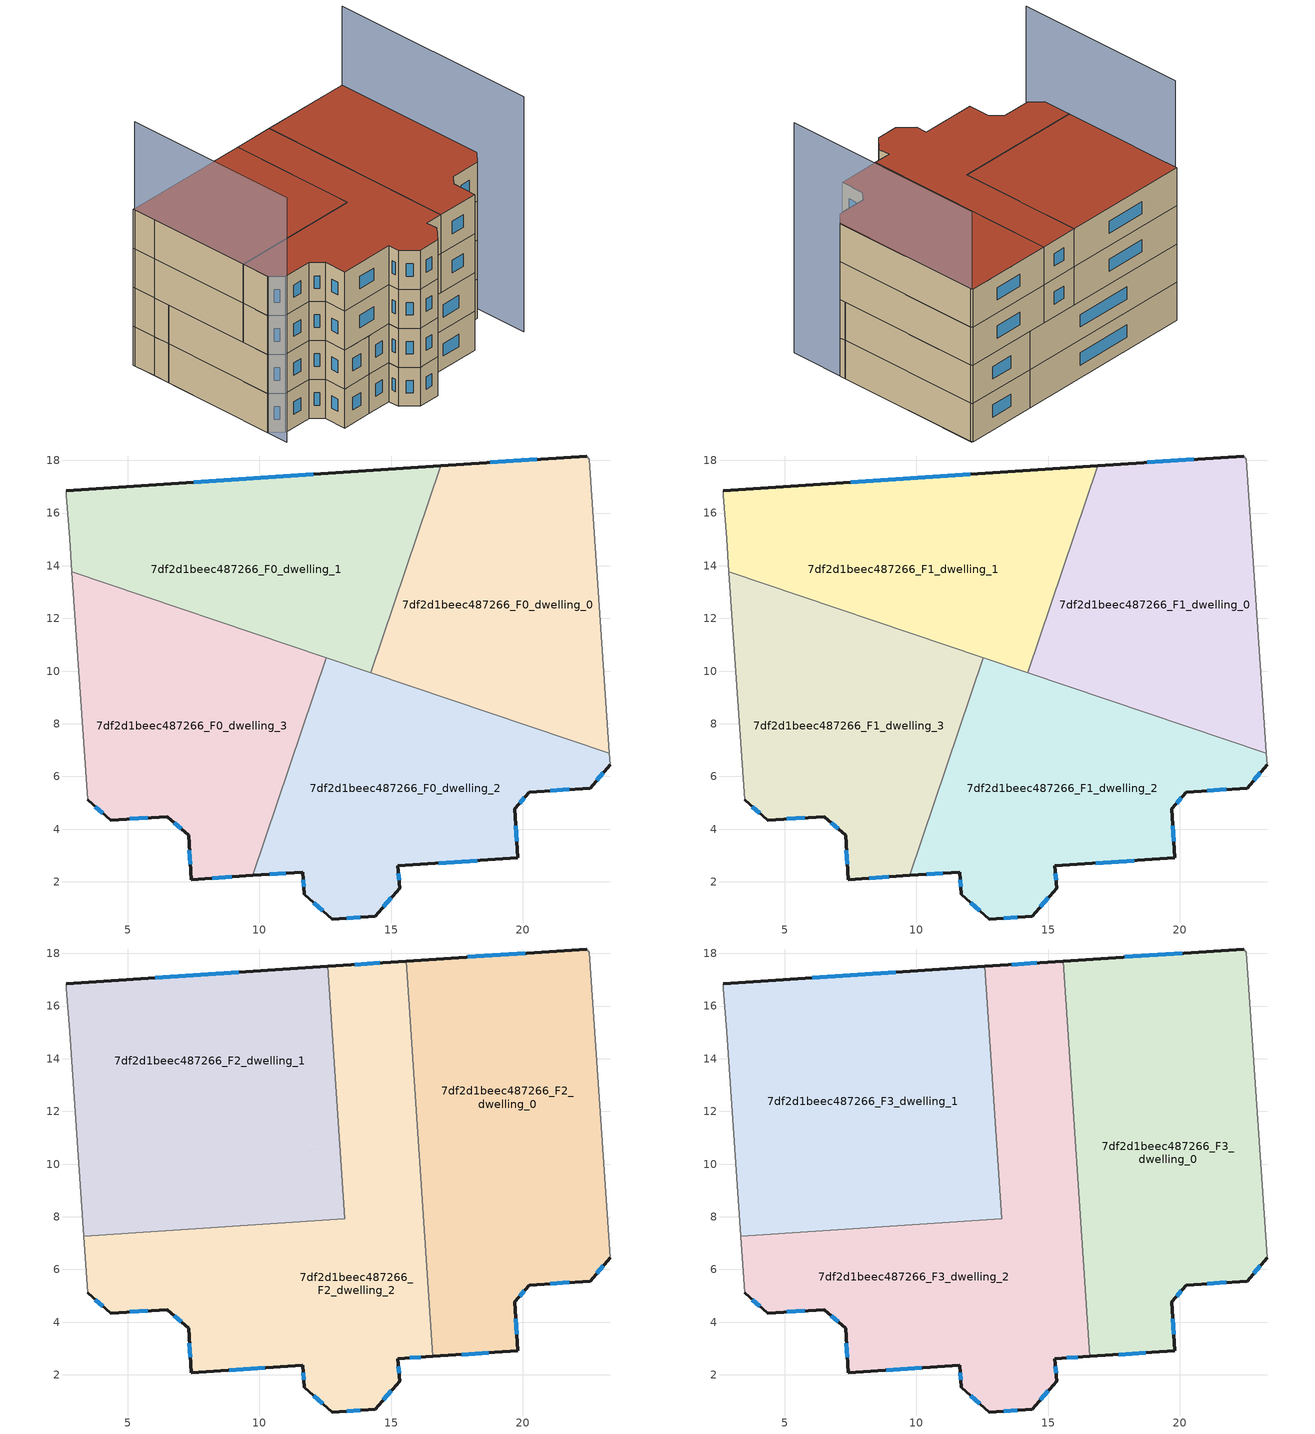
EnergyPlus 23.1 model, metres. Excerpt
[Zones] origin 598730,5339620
7df2d1beec487266_F0_dwelling_0
 floor ground (EU_floor_Construction): 22.52,18.05 23.29,6.88 14.22,9.94 16.88,17.8 22.42,18.17 z0
 wall outside (EU_wall_Construction): 22.42,18.17 16.88,17.8 z0:3
 wall to 7df2d1beec487266_F0_dwelling_1 (EU_wall_Construction): 16.88,17.8 14.22,9.94 z0:3
 wall adiabatic (EU_wall_Construction): 23.29,6.88 22.52,18.05 22.42,18.17 z0:3
 wall to 7df2d1beec487266_F0_dwelling_2 (EU_wall_Construction): 14.22,9.94 23.29,6.88 z0:3
 window (EU_Window_Construction): 20.53,18.04 18.76,17.92 z1.02:1.98
7df2d1beec487266_F0_dwelling_1
 floor ground (EU_floor_Construction): 16.88,17.8 14.22,9.94 2.88,13.78 2.79,15.03 2.67,16.68 2.67,16.85 z0
 wall outside (EU_wall_Construction): 16.88,17.8 2.67,16.85 z0:3
 wall adiabatic (EU_wall_Construction): 2.67,16.85 2.67,16.68 2.79,15.03 2.88,13.78 z0:3
 wall to 7df2d1beec487266_F0_dwelling_3 (EU_wall_Construction): 2.88,13.78 12.54,10.51 z0:3
 wall to 7df2d1beec487266_F0_dwelling_2 (EU_wall_Construction): 12.54,10.51 14.22,9.94 z0:3
 window (EU_Window_Construction): 12.04,17.47 7.5,17.17 z1.02:1.98
7df2d1beec487266_F0_dwelling_2
 floor ground (EU_floor_Construction): 23.29,6.88 23.32,6.44 22.55,5.56 20.25,5.41 19.69,4.77 19.81,2.91 15.26,2.61 15.32,1.76 14.39,0.7 12.76,0.59 11.7,1.52 11.64,2.37 9.75,2.24 12.54,10.51 z0
 wall outside (EU_wall_Construction): 9.75,2.24 11.64,2.37 11.7,1.52 12.76,0.59 14.39,0.7 15.32,1.76 15.26,2.61 19.81,2.91 19.69,4.77 20.25,5.41 22.55,5.56 23.32,6.44 z0:3
 wall to 7df2d1beec487266_F0_dwelling_3 (EU_wall_Construction): 12.54,10.51 9.75,2.24 z0:3
 wall adiabatic (EU_wall_Construction): 23.32,6.44 23.29,6.88 z0:3
 window (EU_Window_Construction): 13.32,0.63 13.84,0.66 / 12.06,1.2 12.4,0.91 / 11.66,2.08 11.68,1.81 / 10.39,2.29 11,2.33 / 22.81,5.86 23.06,6.14 / 21.03,5.46 21.77,5.51 / 19.88,4.99 20.06,5.19 / 19.77,3.54 19.73,4.14 / 16.81,2.71 18.26,2.81 / 15.3,2.05 15.28,2.32 / 14.71,1.06 15,1.4 z1.02:1.98
7df2d1beec487266_F0_dwelling_3
 floor ground (EU_floor_Construction): 12.54,10.51 9.75,2.24 7.42,2.09 7.31,3.77 6.49,4.48 4.35,4.34 3.47,5.11 2.88,13.78 z0
 wall outside (EU_wall_Construction): 3.47,5.11 4.35,4.34 6.49,4.48 7.31,3.77 7.42,2.09 9.75,2.24 z0:3
 wall adiabatic (EU_wall_Construction): 2.88,13.78 3.47,5.11 z0:3
 window (EU_Window_Construction): 6.77,4.24 7.03,4.01 / 5.08,4.39 5.76,4.43 / 3.77,4.85 4.05,4.6 / 8.21,2.14 8.96,2.19 / 7.34,3.2 7.38,2.66 z1.02:1.98
7df2d1beec487266_F1_dwelling_0
 floor to 7df2d1beec487266_F0_dwelling_0 (EU_floor_Construction): 22.52,18.05 23.29,6.88 14.22,9.94 16.88,17.8 22.42,18.17 z3
 wall outside (EU_wall_Construction): 22.42,18.17 16.88,17.8 z3:6
 wall to 7df2d1beec487266_F1_dwelling_1 (EU_wall_Construction): 16.88,17.8 14.22,9.94 z3:6
 wall adiabatic (EU_wall_Construction): 23.29,6.88 22.52,18.05 22.42,18.17 z3:6
 wall to 7df2d1beec487266_F1_dwelling_2 (EU_wall_Construction): 14.22,9.94 23.29,6.88 z3:6
 window (EU_Window_Construction): 20.53,18.04 18.76,17.92 z4.02:4.98
7df2d1beec487266_F1_dwelling_1
 floor to 7df2d1beec487266_F0_dwelling_1 (EU_floor_Construction): 16.88,17.8 14.22,9.94 2.88,13.78 2.79,15.03 2.67,16.68 2.67,16.85 z3
 wall outside (EU_wall_Construction): 16.88,17.8 2.67,16.85 z3:6
 wall adiabatic (EU_wall_Construction): 2.67,16.85 2.67,16.68 2.79,15.03 2.88,13.78 z3:6
 wall to 7df2d1beec487266_F1_dwelling_3 (EU_wall_Construction): 2.88,13.78 12.54,10.51 z3:6
 wall to 7df2d1beec487266_F1_dwelling_2 (EU_wall_Construction): 12.54,10.51 14.22,9.94 z3:6
 window (EU_Window_Construction): 12.04,17.47 7.5,17.17 z4.02:4.98
7df2d1beec487266_F1_dwelling_2
 floor to 7df2d1beec487266_F0_dwelling_2 (EU_floor_Construction): 23.29,6.88 23.32,6.44 22.55,5.56 20.25,5.41 19.69,4.77 19.81,2.91 15.26,2.61 15.32,1.76 14.39,0.7 12.76,0.59 11.7,1.52 11.64,2.37 9.75,2.24 12.54,10.51 z3
 wall outside (EU_wall_Construction): 9.75,2.24 11.64,2.37 11.7,1.52 12.76,0.59 14.39,0.7 15.32,1.76 15.26,2.61 19.81,2.91 19.69,4.77 20.25,5.41 22.55,5.56 23.32,6.44 z3:6
 wall to 7df2d1beec487266_F1_dwelling_3 (EU_wall_Construction): 12.54,10.51 9.75,2.24 z3:6
 wall adiabatic (EU_wall_Construction): 23.32,6.44 23.29,6.88 z3:6
 window (EU_Window_Construction): 13.32,0.63 13.84,0.66 / 12.06,1.2 12.4,0.91 / 11.66,2.08 11.68,1.81 / 10.39,2.29 11,2.33 / 22.81,5.86 23.06,6.14 / 21.03,5.46 21.77,5.51 / 19.88,4.99 20.06,5.19 / 19.77,3.54 19.73,4.14 / 16.81,2.71 18.26,2.81 / 15.3,2.05 15.28,2.32 / 14.71,1.06 15,1.4 z4.02:4.98
7df2d1beec487266_F1_dwelling_3
 floor to 7df2d1beec487266_F0_dwelling_3 (EU_floor_Construction): 12.54,10.51 9.75,2.24 7.42,2.09 7.31,3.77 6.49,4.48 4.35,4.34 3.47,5.11 2.88,13.78 z3
 wall outside (EU_wall_Construction): 3.47,5.11 4.35,4.34 6.49,4.48 7.31,3.77 7.42,2.09 9.75,2.24 z3:6
 wall adiabatic (EU_wall_Construction): 2.88,13.78 3.47,5.11 z3:6
 window (EU_Window_Construction): 6.77,4.24 7.03,4.01 / 5.08,4.39 5.76,4.43 / 3.77,4.85 4.05,4.6 / 8.21,2.14 8.96,2.19 / 7.34,3.2 7.38,2.66 z4.02:4.98
7df2d1beec487266_F2_dwelling_0
 floor to 7df2d1beec487266_F1_dwelling_0 (EU_floor_Construction): 22.52,18.05 23.29,6.88 16.14,9.29 15.78,14.56 16.88,17.8 22.42,18.17 z6
 floor to 7df2d1beec487266_F1_dwelling_2 (EU_floor_Construction): 23.29,6.88 23.32,6.44 22.55,5.56 20.25,5.41 19.69,4.77 19.81,2.91 16.58,2.7 16.14,9.29 z6
 floor to 7df2d1beec487266_F1_dwelling_1 (EU_floor_Construction): 16.88,17.8 15.78,14.56 15.57,17.71 z6
 wall outside (EU_wall_Construction): 16.58,2.7 19.81,2.91 19.69,4.77 20.25,5.41 22.55,5.56 23.32,6.44 / 22.42,18.17 15.57,17.71 z6:9
 wall to 7df2d1beec487266_F2_dwelling_2 (EU_wall_Construction): 15.57,17.71 16.58,2.7 z6:9
 wall adiabatic (EU_wall_Construction): 23.32,6.44 22.52,18.05 22.42,18.17 z6:9
 window (EU_Window_Construction): 17.68,2.77 18.71,2.84 / 20.09,18.01 17.9,17.86 / 22.81,5.86 23.06,6.14 / 21.03,5.46 21.77,5.51 / 19.88,4.99 20.06,5.19 / 19.77,3.54 19.73,4.14 z7.02:7.98
7df2d1beec487266_F2_dwelling_1
 floor to 7df2d1beec487266_F1_dwelling_1 (EU_floor_Construction): 12.6,17.51 13.08,10.33 2.88,13.78 2.79,15.03 2.67,16.68 2.67,16.85 z6
 floor to 7df2d1beec487266_F1_dwelling_3 (EU_floor_Construction): 12.54,10.51 11.64,7.82 3.33,7.27 2.88,13.78 z6
 floor to 7df2d1beec487266_F1_dwelling_2 (EU_floor_Construction): 13.08,10.33 13.24,7.93 11.64,7.82 12.54,10.51 z6
 wall outside (EU_wall_Construction): 12.6,17.51 2.67,16.85 z6:9
 wall to 7df2d1beec487266_F2_dwelling_2 (EU_wall_Construction): 3.33,7.27 13.24,7.93 12.6,17.51 z6:9
 wall adiabatic (EU_wall_Construction): 2.67,16.85 2.67,16.68 2.79,15.03 3.33,7.27 z6:9
 window (EU_Window_Construction): 9.22,17.28 6.04,17.07 z7.02:7.98
7df2d1beec487266_F2_dwelling_2
 floor to 7df2d1beec487266_F1_dwelling_2 (EU_floor_Construction): 16.14,9.29 16.58,2.7 15.26,2.61 15.32,1.76 14.39,0.7 12.76,0.59 11.7,1.52 11.64,2.37 9.75,2.24 11.64,7.82 13.24,7.93 13.08,10.33 z6
 floor to 7df2d1beec487266_F1_dwelling_1 (EU_floor_Construction): 15.57,17.71 15.78,14.56 14.22,9.94 13.08,10.33 12.6,17.51 z6
 floor to 7df2d1beec487266_F1_dwelling_3 (EU_floor_Construction): 11.64,7.82 9.75,2.24 7.42,2.09 7.31,3.77 6.49,4.48 4.35,4.34 3.47,5.11 3.33,7.27 z6
 floor to 7df2d1beec487266_F1_dwelling_0 (EU_floor_Construction): 15.78,14.56 16.14,9.29 14.22,9.94 z6
 wall outside (EU_wall_Construction): 3.47,5.11 4.35,4.34 6.49,4.48 7.31,3.77 7.42,2.09 11.64,2.37 11.7,1.52 12.76,0.59 14.39,0.7 15.32,1.76 15.26,2.61 16.58,2.7 / 15.57,17.71 12.6,17.51 z6:9
 wall adiabatic (EU_wall_Construction): 3.33,7.27 3.47,5.11 z6:9
 window (EU_Window_Construction): 14.71,1.06 15,1.4 / 13.32,0.63 13.84,0.66 / 12.06,1.2 12.4,0.91 / 11.66,2.08 11.68,1.81 / 8.85,2.18 10.2,2.27 / 7.34,3.2 7.38,2.66 / 6.77,4.24 7.03,4.01 / 5.08,4.39 5.76,4.43 / 3.77,4.85 4.05,4.6 / 14.56,17.64 13.61,17.58 / 15.71,2.64 16.13,2.67 / 15.3,2.05 15.28,2.32 z7.02:7.98
7df2d1beec487266_F3_dwelling_0
 floor to 7df2d1beec487266_F2_dwelling_0 (EU_floor_Construction): 22.52,18.05 23.32,6.44 22.55,5.56 20.25,5.41 19.69,4.77 19.81,2.91 16.58,2.7 15.57,17.71 22.42,18.17 z9
 wall outside (EU_wall_Construction): 16.58,2.7 19.81,2.91 19.69,4.77 20.25,5.41 22.55,5.56 23.32,6.44 / 22.42,18.17 15.57,17.71 z9:12
 wall to 7df2d1beec487266_F3_dwelling_2 (EU_wall_Construction): 15.57,17.71 16.58,2.7 z9:12
 wall adiabatic (EU_wall_Construction): 23.32,6.44 22.52,18.05 22.42,18.17 z9:12
 window (EU_Window_Construction): 17.68,2.77 18.71,2.84 / 20.09,18.01 17.9,17.86 / 22.81,5.86 23.06,6.14 / 21.03,5.46 21.77,5.51 / 19.88,4.99 20.06,5.19 / 19.77,3.54 19.73,4.14 z10.02:10.98
 roof outside (EU_roof_Construction): 22.55,5.56 23.32,6.44 22.52,18.05 22.42,18.17 15.57,17.71 16.58,2.7 19.81,2.91 19.69,4.77 20.25,5.41 z12
7df2d1beec487266_F3_dwelling_1
 floor to 7df2d1beec487266_F2_dwelling_1 (EU_floor_Construction): 12.6,17.51 13.24,7.93 3.33,7.27 2.79,15.03 2.67,16.68 2.67,16.85 z9
 wall outside (EU_wall_Construction): 12.6,17.51 2.67,16.85 z9:12
 wall to 7df2d1beec487266_F3_dwelling_2 (EU_wall_Construction): 3.33,7.27 13.24,7.93 12.6,17.51 z9:12
 wall adiabatic (EU_wall_Construction): 2.67,16.85 2.67,16.68 2.79,15.03 3.33,7.27 z9:12
 window (EU_Window_Construction): 9.22,17.28 6.04,17.07 z10.02:10.98
 roof outside (EU_roof_Construction): 13.24,7.93 12.6,17.51 2.67,16.85 2.67,16.68 2.79,15.03 3.33,7.27 z12
7df2d1beec487266_F3_dwelling_2
 floor to 7df2d1beec487266_F2_dwelling_2 (EU_floor_Construction): 15.57,17.71 16.58,2.7 15.26,2.61 15.32,1.76 14.39,0.7 12.76,0.59 11.7,1.52 11.64,2.37 7.42,2.09 7.31,3.77 6.49,4.48 4.35,4.34 3.47,5.11 3.33,7.27 13.24,7.93 12.6,17.51 z9
 wall outside (EU_wall_Construction): 3.47,5.11 4.35,4.34 6.49,4.48 7.31,3.77 7.42,2.09 11.64,2.37 11.7,1.52 12.76,0.59 14.39,0.7 15.32,1.76 15.26,2.61 16.58,2.7 / 15.57,17.71 12.6,17.51 z9:12
 wall adiabatic (EU_wall_Construction): 3.33,7.27 3.47,5.11 z9:12
 window (EU_Window_Construction): 14.71,1.06 15,1.4 / 13.32,0.63 13.84,0.66 / 12.06,1.2 12.4,0.91 / 11.66,2.08 11.68,1.81 / 8.85,2.18 10.2,2.27 / 7.34,3.2 7.38,2.66 / 6.77,4.24 7.03,4.01 / 5.08,4.39 5.76,4.43 / 3.77,4.85 4.05,4.6 / 14.56,17.64 13.61,17.58 / 15.71,2.64 16.13,2.67 / 15.3,2.05 15.28,2.32 z10.02:10.98
 roof outside (EU_roof_Construction): 15.32,1.76 15.26,2.61 16.58,2.7 15.57,17.71 12.6,17.51 13.24,7.93 3.33,7.27 3.47,5.11 4.35,4.34 6.49,4.48 7.31,3.77 7.42,2.09 11.64,2.37 11.7,1.52 12.76,0.59 14.39,0.7 z12
shading: 2.68,16.72 3.59,3.46 z0:18.8; 23.59,2.32 22.51,18.14 z0:18.1
[Building]
EU S2 Campaign: North Axis=0; Terrain=City; Solar Distribution=FullExterior
[Site:Location]
Vienna: Latitude=48; Longitude=16.5; Time Zone=1; Elevation=183
[SizingPeriod:WeatherFileDays]
AnnualSizingPeriod: Begin Month=1; Begin Day of Month=1; End Month=12; End Day of Month=31; Day of Week for Start Day=Monday; Use Weather File Daylight Saving Period=No; Use Weather File Rain and Snow Indicators=No
[MATERIAL]
EU_InternalMass_Material: Roughness=MediumRough; Thickness=0.1; Conductivity=1; Density=1800; Specific Heat=900; Thermal Absorptance=0.9; Solar Absorptance=0.7; Visible Absorptance=0.7
[MATERIAL:NOMASS] Roughness=MediumRough; Thermal Absorptance=0.9; Solar Absorptance=0.7; Visible Absorptance=0.7
Name | Thermal Resistance
EU_wall_NoMass | 0.942466
EU_roof_NoMass | 0.551687
EU_floor_NoMass | 0.66527
[WINDOWMATERIAL:SIMPLEGLAZINGSYSTEM]
EU_Window_SimpleGlazing: UFactor=2.03367; Solar Heat Gain Coefficient=0.65; Visible Transmittance=0.65
[CONSTRUCTION]
EU_wall_Construction: EU_wall_NoMass
EU_roof_Construction: EU_roof_NoMass
EU_floor_Construction: EU_floor_NoMass
EU_Window_Construction: EU_Window_SimpleGlazing
EU_InternalMass_Construction: EU_InternalMass_Material
[ZONE] Type=1; Multiplier=1; Ceiling Height=autocalculate; Floor Area=autocalculate; Part of Total Floor Area=Yes
Name | Volume
7df2d1beec487266_F0_dwelling_0; 7df2d1beec487266_F1_dwelling_0 | 214.786
7df2d1beec487266_F2_dwelling_0; 7df2d1beec487266_F3_dwelling_0 | 286.348
7df2d1beec487266_F0_dwelling_1; 7df2d1beec487266_F1_dwelling_1 | 214.763
7df2d1beec487266_F2_dwelling_1; 7df2d1beec487266_F3_dwelling_1 | 286.382
7df2d1beec487266_F0_dwelling_2; 7df2d1beec487266_F1_dwelling_2 | 214.764
7df2d1beec487266_F2_dwelling_2; 7df2d1beec487266_F3_dwelling_2 | 286.343
7df2d1beec487266_F0_dwelling_3; 7df2d1beec487266_F1_dwelling_3 | 214.77
[INTERNALMASS] Construction=EU_InternalMass_Construction
Name | Zone or ZoneList | Surface Area
7df2d1beec487266_F0_dwelling_0_EU_InternalMass | 7df2d1beec487266_F0_dwelling_0 | 71.5956
7df2d1beec487266_F0_dwelling_1_EU_InternalMass | 7df2d1beec487266_F0_dwelling_1 | 71.5889
7df2d1beec487266_F0_dwelling_2_EU_InternalMass | 7df2d1beec487266_F0_dwelling_2 | 71.5882
7df2d1beec487266_F0_dwelling_3_EU_InternalMass | 7df2d1beec487266_F0_dwelling_3 | 71.5913
7df2d1beec487266_F1_dwelling_0_EU_InternalMass | 7df2d1beec487266_F1_dwelling_0 | 71.5956
7df2d1beec487266_F1_dwelling_1_EU_InternalMass | 7df2d1beec487266_F1_dwelling_1 | 71.5889
7df2d1beec487266_F1_dwelling_2_EU_InternalMass | 7df2d1beec487266_F1_dwelling_2 | 71.5882
7df2d1beec487266_F1_dwelling_3_EU_InternalMass | 7df2d1beec487266_F1_dwelling_3 | 71.5913
7df2d1beec487266_F2_dwelling_0_EU_InternalMass | 7df2d1beec487266_F2_dwelling_0 | 95.4492
7df2d1beec487266_F2_dwelling_1_EU_InternalMass | 7df2d1beec487266_F2_dwelling_1 | 95.4595
7df2d1beec487266_F2_dwelling_2_EU_InternalMass | 7df2d1beec487266_F2_dwelling_2 | 95.4477
7df2d1beec487266_F3_dwelling_0_EU_InternalMass | 7df2d1beec487266_F3_dwelling_0 | 95.4492
7df2d1beec487266_F3_dwelling_1_EU_InternalMass | 7df2d1beec487266_F3_dwelling_1 | 95.4595
7df2d1beec487266_F3_dwelling_2_EU_InternalMass | 7df2d1beec487266_F3_dwelling_2 | 95.4477
[OTHEREQUIPMENT] Fuel Type=Electricity; Design Level Calculation Method=Watts/Area; Power per Zone Floor Area=1; Fraction Latent=0; Fraction Radiant=0; Fraction Lost=0; Carbon Dioxide Generation Rate=0; EndUse Subcategory=EU_Step8_InternalGains
Name | Zone or ZoneList or Space or SpaceList | Schedule
EU_Step8_InternalGain_7df2d1beec487266_F0_dwelling_0_f000 | 7df2d1beec487266_F0_dwelling_0 | EU_Step8_GainSchedule_7df2d1beec487266_F0_dwelling_0_f000
EU_Step8_InternalGain_7df2d1beec487266_F0_dwelling_1_f000 | 7df2d1beec487266_F0_dwelling_1 | EU_Step8_GainSchedule_7df2d1beec487266_F0_dwelling_1_f000
EU_Step8_InternalGain_7df2d1beec487266_F0_dwelling_2_f000 | 7df2d1beec487266_F0_dwelling_2 | EU_Step8_GainSchedule_7df2d1beec487266_F0_dwelling_2_f000
EU_Step8_InternalGain_7df2d1beec487266_F0_dwelling_3_f000 | 7df2d1beec487266_F0_dwelling_3 | EU_Step8_GainSchedule_7df2d1beec487266_F0_dwelling_3_f000
EU_Step8_InternalGain_7df2d1beec487266_F1_dwelling_0_f000 | 7df2d1beec487266_F1_dwelling_0 | EU_Step8_GainSchedule_7df2d1beec487266_F1_dwelling_0_f000
EU_Step8_InternalGain_7df2d1beec487266_F1_dwelling_1_f000 | 7df2d1beec487266_F1_dwelling_1 | EU_Step8_GainSchedule_7df2d1beec487266_F1_dwelling_1_f000
EU_Step8_InternalGain_7df2d1beec487266_F1_dwelling_2_f000 | 7df2d1beec487266_F1_dwelling_2 | EU_Step8_GainSchedule_7df2d1beec487266_F1_dwelling_2_f000
EU_Step8_InternalGain_7df2d1beec487266_F1_dwelling_3_f000 | 7df2d1beec487266_F1_dwelling_3 | EU_Step8_GainSchedule_7df2d1beec487266_F1_dwelling_3_f000
EU_Step8_InternalGain_7df2d1beec487266_F2_dwelling_0_f000 | 7df2d1beec487266_F2_dwelling_0 | EU_Step8_GainSchedule_7df2d1beec487266_F2_dwelling_0_f000
EU_Step8_InternalGain_7df2d1beec487266_F2_dwelling_1_f000 | 7df2d1beec487266_F2_dwelling_1 | EU_Step8_GainSchedule_7df2d1beec487266_F2_dwelling_1_f000
EU_Step8_InternalGain_7df2d1beec487266_F2_dwelling_2_f000 | 7df2d1beec487266_F2_dwelling_2 | EU_Step8_GainSchedule_7df2d1beec487266_F2_dwelling_2_f000
EU_Step8_InternalGain_7df2d1beec487266_F3_dwelling_0_f000 | 7df2d1beec487266_F3_dwelling_0 | EU_Step8_GainSchedule_7df2d1beec487266_F3_dwelling_0_f000
EU_Step8_InternalGain_7df2d1beec487266_F3_dwelling_1_f000 | 7df2d1beec487266_F3_dwelling_1 | EU_Step8_GainSchedule_7df2d1beec487266_F3_dwelling_1_f000
EU_Step8_InternalGain_7df2d1beec487266_F3_dwelling_2_f000 | 7df2d1beec487266_F3_dwelling_2 | EU_Step8_GainSchedule_7df2d1beec487266_F3_dwelling_2_f000
[ZONEVENTILATION:DESIGNFLOWRATE] Schedule=EU_AlwaysOn; Design Flow Rate Calculation Method=AirChanges/Hour; Air Changes per Hour=0.530523; Ventilation Type=Natural; Fan Pressure Rise=0; Fan Total Efficiency=1; Constant Term Coefficient=1; Temperature Term Coefficient=0; Velocity Term Coefficient=0; Velocity Squared Term Coefficient=0; Minimum Indoor Temperature=-100; Maximum Indoor Temperature=100; Delta Temperature=-100; Minimum Outdoor Temperature=-100; Maximum Outdoor Temperature=100; Maximum Wind Speed=40
Name | Zone or ZoneList or Space or SpaceList
EU_ConstantAir_7df2d1beec487266_F0_dwelling_0 | 7df2d1beec487266_F0_dwelling_0
EU_ConstantAir_7df2d1beec487266_F0_dwelling_1 | 7df2d1beec487266_F0_dwelling_1
EU_ConstantAir_7df2d1beec487266_F0_dwelling_2 | 7df2d1beec487266_F0_dwelling_2
EU_ConstantAir_7df2d1beec487266_F0_dwelling_3 | 7df2d1beec487266_F0_dwelling_3
EU_ConstantAir_7df2d1beec487266_F1_dwelling_0 | 7df2d1beec487266_F1_dwelling_0
EU_ConstantAir_7df2d1beec487266_F1_dwelling_1 | 7df2d1beec487266_F1_dwelling_1
EU_ConstantAir_7df2d1beec487266_F1_dwelling_2 | 7df2d1beec487266_F1_dwelling_2
EU_ConstantAir_7df2d1beec487266_F1_dwelling_3 | 7df2d1beec487266_F1_dwelling_3
EU_ConstantAir_7df2d1beec487266_F2_dwelling_0 | 7df2d1beec487266_F2_dwelling_0
EU_ConstantAir_7df2d1beec487266_F2_dwelling_1 | 7df2d1beec487266_F2_dwelling_1
EU_ConstantAir_7df2d1beec487266_F2_dwelling_2 | 7df2d1beec487266_F2_dwelling_2
EU_ConstantAir_7df2d1beec487266_F3_dwelling_0 | 7df2d1beec487266_F3_dwelling_0
EU_ConstantAir_7df2d1beec487266_F3_dwelling_1 | 7df2d1beec487266_F3_dwelling_1
EU_ConstantAir_7df2d1beec487266_F3_dwelling_2 | 7df2d1beec487266_F3_dwelling_2
[HVACTEMPLATE:THERMOSTAT] Constant Heating Setpoint=20; Constant Cooling Setpoint=50
EU_HeatOnly_7df2d1beec487266_F0_dwelling_0; EU_HeatOnly_7df2d1beec487266_F0_dwelling_1; EU_HeatOnly_7df2d1beec487266_F0_dwelling_2; EU_HeatOnly_7df2d1beec487266_F0_dwelling_3; EU_HeatOnly_7df2d1beec487266_F1_dwelling_0; EU_HeatOnly_7df2d1beec487266_F1_dwelling_1; EU_HeatOnly_7df2d1beec487266_F1_dwelling_2; EU_HeatOnly_7df2d1beec487266_F1_dwelling_3; EU_HeatOnly_7df2d1beec487266_F2_dwelling_0; EU_HeatOnly_7df2d1beec487266_F2_dwelling_1; EU_HeatOnly_7df2d1beec487266_F2_dwelling_2; EU_HeatOnly_7df2d1beec487266_F3_dwelling_0; EU_HeatOnly_7df2d1beec487266_F3_dwelling_1; EU_HeatOnly_7df2d1beec487266_F3_dwelling_2
[HVACTEMPLATE:ZONE:IDEALLOADSAIRSYSTEM] System Availability Schedule=EU_AlwaysOn; Maximum Heating Supply Air Temperature=50; Minimum Cooling Supply Air Temperature=13; Maximum Heating Supply Air Humidity Ratio=0.0156; Minimum Cooling Supply Air Humidity Ratio=0.0077; Heating Limit=NoLimit; Cooling Limit=NoLimit; Heating Availability Schedule=EU_AlwaysOn; Cooling Availability Schedule=EU_CoolingOff; Dehumidification Control Type=ConstantSensibleHeatRatio; Cooling Sensible Heat Ratio=0.7; Dehumidification Setpoint=60; Humidification Control Type=None; Humidification Setpoint=30; Outdoor Air Method=None; Outdoor Air Flow Rate per Person=0.00944; Outdoor Air Flow Rate per Zone Floor Area=0; Outdoor Air Flow Rate per Zone=0; Demand Controlled Ventilation Type=None; Outdoor Air Economizer Type=NoEconomizer; Heat Recovery Type=None; Sensible Heat Recovery Effectiveness=0.7; Latent Heat Recovery Effectiveness=0.65
Name | Template Thermostat
7df2d1beec487266_F0_dwelling_0 | EU_HeatOnly_7df2d1beec487266_F0_dwelling_0
7df2d1beec487266_F0_dwelling_1 | EU_HeatOnly_7df2d1beec487266_F0_dwelling_1
7df2d1beec487266_F0_dwelling_2 | EU_HeatOnly_7df2d1beec487266_F0_dwelling_2
7df2d1beec487266_F0_dwelling_3 | EU_HeatOnly_7df2d1beec487266_F0_dwelling_3
7df2d1beec487266_F1_dwelling_0 | EU_HeatOnly_7df2d1beec487266_F1_dwelling_0
7df2d1beec487266_F1_dwelling_1 | EU_HeatOnly_7df2d1beec487266_F1_dwelling_1
7df2d1beec487266_F1_dwelling_2 | EU_HeatOnly_7df2d1beec487266_F1_dwelling_2
7df2d1beec487266_F1_dwelling_3 | EU_HeatOnly_7df2d1beec487266_F1_dwelling_3
7df2d1beec487266_F2_dwelling_0 | EU_HeatOnly_7df2d1beec487266_F2_dwelling_0
7df2d1beec487266_F2_dwelling_1 | EU_HeatOnly_7df2d1beec487266_F2_dwelling_1
7df2d1beec487266_F2_dwelling_2 | EU_HeatOnly_7df2d1beec487266_F2_dwelling_2
7df2d1beec487266_F3_dwelling_0 | EU_HeatOnly_7df2d1beec487266_F3_dwelling_0
7df2d1beec487266_F3_dwelling_1 | EU_HeatOnly_7df2d1beec487266_F3_dwelling_1
7df2d1beec487266_F3_dwelling_2 | EU_HeatOnly_7df2d1beec487266_F3_dwelling_2
[SIZING:ZONE] Zone Cooling Design Supply Air Temperature Input Method=SupplyAirTemperature; Zone Cooling Design Supply Air Temperature=13; Zone Heating Design Supply Air Temperature Input Method=SupplyAirTemperature; Zone Heating Design Supply Air Temperature=50; Zone Cooling Design Supply Air Humidity Ratio=0.008; Zone Heating Design Supply Air Humidity Ratio=0.008; Cooling Design Air Flow Method=DesignDay; Cooling Design Air Flow Rate=0; Cooling Minimum Air Flow per Zone Floor Area=0.000762; Cooling Minimum Air Flow=0; Cooling Minimum Air Flow Fraction=0.2; Heating Design Air Flow Method=DesignDay; Heating Design Air Flow Rate=0; Heating Maximum Air Flow per Zone Floor Area=0.002032; Heating Maximum Air Flow=0.141576; Heating Maximum Air Flow Fraction=0.3; Account for Dedicated Outdoor Air System=No; Dedicated Outdoor Air System Control Strategy=NeutralSupplyAir; Dedicated Outdoor Air Low Setpoint Temperature for Design=autosize; Dedicated Outdoor Air High Setpoint Temperature for Design=autosize; Zone Load Sizing Method=Sensible Load Only No Latent Load; Zone Latent Cooling Design Supply Air Humidity Ratio Input Method=HumidityRatioDifference; Zone Cooling Design Supply Air Humidity Ratio Difference=0.005; Zone Latent Heating Design Supply Air Humidity Ratio Input Method=HumidityRatioDifference; Zone Humidification Design Supply Air Humidity Ratio Difference=0.005
7df2d1beec487266_F0_dwelling_0; 7df2d1beec487266_F0_dwelling_1; 7df2d1beec487266_F0_dwelling_2; 7df2d1beec487266_F0_dwelling_3; 7df2d1beec487266_F1_dwelling_0; 7df2d1beec487266_F1_dwelling_1; 7df2d1beec487266_F1_dwelling_2; 7df2d1beec487266_F1_dwelling_3; 7df2d1beec487266_F2_dwelling_0; 7df2d1beec487266_F2_dwelling_1; 7df2d1beec487266_F2_dwelling_2; 7df2d1beec487266_F3_dwelling_0; 7df2d1beec487266_F3_dwelling_1; 7df2d1beec487266_F3_dwelling_2
[SCHEDULE:CONSTANT]
Name | Hourly Value
EU_AlwaysOn | 1
EU_CoolingOff | 0
[SCHEDULE:FILE] Column Number=1; Rows to Skip at Top=0; Number of Hours of Data=8760; Column Separator=Comma; Interpolate to Timestep=No; Minutes per Item=60; Adjust Schedule for Daylight Savings=Yes
Name | File
EU_Step8_GainSchedule_7df2d1beec487266_F0_dwelling_0_f000 | ../../schedules/7df2d1beec487266/7df2d1beec487266_F0_dwelling_0_f000_gain.csv
EU_Step8_GainSchedule_7df2d1beec487266_F0_dwelling_1_f000 | ../../schedules/7df2d1beec487266/7df2d1beec487266_F0_dwelling_1_f000_gain.csv
EU_Step8_GainSchedule_7df2d1beec487266_F0_dwelling_2_f000 | ../../schedules/7df2d1beec487266/7df2d1beec487266_F0_dwelling_2_f000_gain.csv
EU_Step8_GainSchedule_7df2d1beec487266_F0_dwelling_3_f000 | ../../schedules/7df2d1beec487266/7df2d1beec487266_F0_dwelling_3_f000_gain.csv
EU_Step8_GainSchedule_7df2d1beec487266_F1_dwelling_0_f000 | ../../schedules/7df2d1beec487266/7df2d1beec487266_F1_dwelling_0_f000_gain.csv
EU_Step8_GainSchedule_7df2d1beec487266_F1_dwelling_1_f000 | ../../schedules/7df2d1beec487266/7df2d1beec487266_F1_dwelling_1_f000_gain.csv
EU_Step8_GainSchedule_7df2d1beec487266_F1_dwelling_2_f000 | ../../schedules/7df2d1beec487266/7df2d1beec487266_F1_dwelling_2_f000_gain.csv
EU_Step8_GainSchedule_7df2d1beec487266_F1_dwelling_3_f000 | ../../schedules/7df2d1beec487266/7df2d1beec487266_F1_dwelling_3_f000_gain.csv
EU_Step8_GainSchedule_7df2d1beec487266_F2_dwelling_0_f000 | ../../schedules/7df2d1beec487266/7df2d1beec487266_F2_dwelling_0_f000_gain.csv
EU_Step8_GainSchedule_7df2d1beec487266_F2_dwelling_1_f000 | ../../schedules/7df2d1beec487266/7df2d1beec487266_F2_dwelling_1_f000_gain.csv
EU_Step8_GainSchedule_7df2d1beec487266_F2_dwelling_2_f000 | ../../schedules/7df2d1beec487266/7df2d1beec487266_F2_dwelling_2_f000_gain.csv
EU_Step8_GainSchedule_7df2d1beec487266_F3_dwelling_0_f000 | ../../schedules/7df2d1beec487266/7df2d1beec487266_F3_dwelling_0_f000_gain.csv
EU_Step8_GainSchedule_7df2d1beec487266_F3_dwelling_1_f000 | ../../schedules/7df2d1beec487266/7df2d1beec487266_F3_dwelling_1_f000_gain.csv
EU_Step8_GainSchedule_7df2d1beec487266_F3_dwelling_2_f000 | ../../schedules/7df2d1beec487266/7df2d1beec487266_F3_dwelling_2_f000_gain.csv
